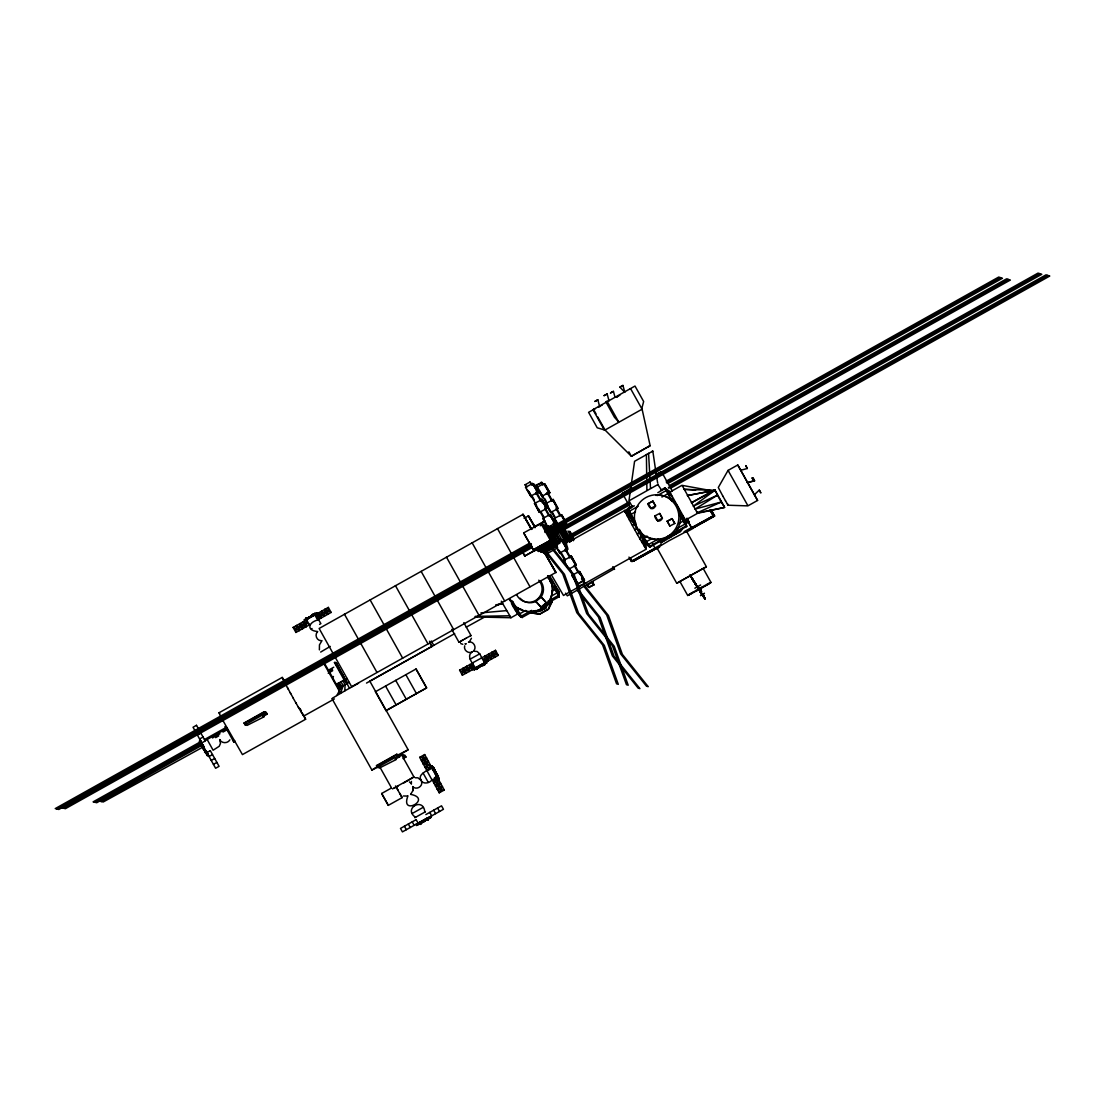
<?xml version="1.0" encoding="UTF-8"?>
<svg xmlns="http://www.w3.org/2000/svg" width="1105" height="1105" viewBox="0 0 1105 1105"><rect width="100%" height="100%" fill="white"/><g stroke="black" fill="none" stroke-linecap="round" stroke-linejoin="round"><path stroke-width="1.5" d="M685.307 522.389L685.335 519.64L686.55 526.533L679.216 530.649M685.335 519.64L686.55 526.533L685.086 519.571L684.907 524.129L686.55 526.533L685.473 520.082L669.851 492.126L664.892 487.844L660.486 490.302M332.425 698.194L344.788 690.887L345.078 684.644L342.854 680.666L346.929 678.387M676.108 529.046L684.907 524.129L680.804 517.168L681.136 512.969M304.8 620.761L306.568 619.767L309.386 624.878L295.919 632.447L296.499 625.527L302.646 628.662L303.24 621.742L309.911 624.629M293.129 627.419L299.289 630.554L299.869 623.634L306.016 626.77L306.61 619.85L293.129 627.419L295.919 632.447M312.19 616.48L315.629 614.573L321.016 618.109L321.61 611.189L327.757 614.325L328.337 607.405L314.87 614.974M317.411 631.48C306.32 630.541 308.06 622.198 318.502 619.753L318.24 613.082L324.387 616.217L324.981 609.297L331.127 612.432L317.646 620.002M476.117 667.696L462.387 675.196L463.05 668.29L469.252 671.439L469.915 664.547L475.302 668.014L477.415 666.757M473.341 662.668L459.611 670.169L465.827 673.318L466.476 666.412L472.691 669.561L472.484 662.917L495.496 650.334L498.286 655.362L482.181 664.119M486.393 661.964L484.46 662.834L485.205 655.969L491.407 659.119L492.07 652.212L498.286 655.362M481.338 658.11L487.982 660.983L488.631 654.091L494.847 657.24L495.496 650.334M661.605 540.497L649.864 547.072L645.002 542.735L632.847 521.643L633.289 518.356L628.206 508.369L632.599 505.897M551.961 575.857L563.495 595.471L646.19 549.199L640.182 539.323L641.466 533.066L639.353 529.323M631.066 485.938L628.966 500.717L632.226 506.546M631.535 482.65L634.574 461.296L652.82 451.116L656.287 474.722M410.811 794.094L412.842 790.697L412.911 786.663M565.152 545.304L564.199 544.033M413.146 788.652L412.842 790.697M411.405 781.428L411.364 784.163M464.694 645.817C463.257 650.113 468.479 654.188 472.305 651.881M558.481 590.623L559.296 596.7L549.71 580.664L550.304 576.948L548.08 576.175M471.448 638.262L469.086 642.295M340.478 693.36L343.213 685.722L349.152 682.365M531.298 612.957L539.585 614.035L548.191 609.228L551.354 601.728L552.058 601.935L548.494 609.311L539.889 614.131L531.298 612.957L535.594 610.554M432.939 769.342L432.179 768.086L425.218 767.533L428.395 761.345L421.516 760.737L424.693 754.563L433.823 771.401M421.24 780.793C416.392 772.699 430.453 771.898 430.246 764.743L423.367 764.135L426.544 757.961L419.665 757.353L427.069 770.917L432.096 768.141L431.074 766.276M431.834 779.246L439.238 792.81L442.414 786.636L435.536 786.028L438.713 779.854L432.069 780.102L426.931 770.751M434.348 777.851L436.862 776.456L444.265 790.034L437.387 789.426L440.563 783.238L433.685 782.63L437.179 777.271L433.505 770.903M640.182 539.323L637.488 534.613L638.731 532.237L641.466 533.066L649.864 547.072L646.052 543.301M336.832 695.487L341.625 686.647L343.213 685.722L340.989 681.73L342.854 680.666M534.088 610.803L522.085 617.46C518.687 610.747 513.866 605.485 509.446 599.808L512.623 601.41L511.491 603.441C511.85 604.905 521.588 621.065 521.643 616.176M722.974 496.338L718.291 487.498L728.043 470.412L737.767 464.97L757.588 500.441L747.864 505.883L728.209 505.234M634.684 524.999L635.858 523.052L633.289 518.356L634.684 524.999L631.867 524.571L624.684 510.98L629.767 515.275L628.206 508.369L629.519 515.206L632.847 521.643L629.325 519.903M338.613 690.155L341.625 686.647L339.401 682.655L340.989 681.73M332.356 677.489L333.461 676.509M229.881 739.867C227.768 743.651 221.718 743.582 219.715 739.728M321.997 640.61L319.456 644.878L319.386 649.864M407.98 795.821C399.679 817.078 433.036 798.597 410.604 794.371M317.688 631.604C314.276 634.588 316.693 640.79 321.224 640.693M473.41 651.066C477.305 647.641 473.451 640.679 468.479 642.157M424.79 812.203C423.781 796.346 402.496 808.68 415.632 817.341M471.227 652.544C466.351 657.406 473.741 664.367 475.399 668.042M754.328 494.75L759.287 490.095L760.13 491.545M535.649 601.258L541.229 596.811L546.436 602.736L541.243 607.294L535.649 601.258L541.243 607.294M540.856 607.184L546.436 602.736M338.213 683.373L340.437 687.351C338.462 689.244 335.589 682.683 339.401 682.655M339.525 687.987L337.301 684.009M630.789 508.411L622.447 493.479L631.604 487.844M451.779 629.367L459.017 642.323L462.083 640.458M470.316 636.079L471.048 635.582L463.81 622.64M657.917 484.639L661.536 490.15M470.205 659.119L479.722 653.842L484.543 662.862M331.97 698.581L371.902 770.047L376.764 766.939M403.449 783.141L413.933 776.953L401.46 754.632L398.546 756.483M369.885 681.274L408.159 749.756L399.651 754.977M412.4 813.377L422.994 807.451M414.817 817.714L425.411 811.788M709.134 583.647L710.998 582.432L703.194 568.453L701.841 569.393M417.994 823.391L419.417 822.479M428.45 817.576L426.903 818.294M430.453 816.471L425.77 818.902M703.194 568.453L679.893 581.492L687.711 595.471L689.575 594.255M688.567 594.904L689.976 594.366M710.142 582.998L708.747 583.537M413.477 806.084L414.748 805.131M317.563 613.689L313.35 615.858M319.594 624.38L320.864 623.579L315.671 614.656M471.2 652.572L472.332 651.729M599.711 406.737L597.819 399.789L594.822 401.474L596.286 400.687M607.156 393.946L604.104 395.645L607.156 393.946L609.035 400.894M611.894 392.247L613.427 391.35L614.933 396.902M619.891 387.109L622.944 385.41L624.822 392.358L619.891 387.109L621.397 386.322M592.984 409.693L635.002 386.046L643.649 401.516L641.549 409.499L604.518 430.301L592.984 409.693L595.415 408.615M629.919 389.222L630.61 388.684L642.129 409.306L650.154 445.729L648.842 446.6M659.878 541.049L661.025 542.776L659.878 541.049L662.061 539.696M660.859 542.79C665.293 540.179 691.992 525.552 672.696 533.632L673.663 535.386M680.362 581.506L676.716 583.233L656.964 547.887L668.898 540.815L686.619 531.381L706.371 566.727L703.899 568.315M685.86 531.919L686.619 531.381M676.716 583.233L706.371 566.727M207.353 739.839L213.113 750.226L219.232 746.276L220.475 743.389L219.771 739.549L220.102 740.253M659.188 473.202L661.467 471.642L656.342 474.142M392.468 788.887L413.933 776.953M427.801 819.067L423.574 821.333M427.524 820.283L428.491 819.73L427.4 820.09M473.506 668.995L483.051 663.594M484.156 663.221L483.203 663.58M476.034 668.884L476.904 668.401L473.824 670.017L480.468 666.287M484.183 664.216L487.043 662.696L475.937 668.995M477.153 668.981L476.296 669.464L477.208 668.953M306.126 618.966L304.027 619.988L306.803 618.386M314.4 614.325L315.27 613.827M622.889 385.452L621.797 386.087M689.064 594.545L691.26 593.261M707.462 584.655L709.645 583.371M419.803 824.04L420.604 823.612L419.845 824.054M460.909 641.149L459.349 642.129L460.233 641.729M309.013 617.198L310.035 616.618M313.088 614.863L310.602 616.397M315.464 613.786L317.246 612.667L305.795 618.869M666.246 539.544L665.279 537.79L663.166 539.005L661.494 540L662.475 541.754M544.213 521.491L541.657 522.969M690.832 593.482L693.484 591.949M705.225 585.954L707.891 584.435M420.48 821.858L415.936 824.537L417.055 824.026M420.494 823.405C417.303 825.117 429.5 818.515 423.906 821.706M427.345 819.551L427.98 819.192M308.765 617.778L308.613 617.833M308.599 618.496L306.278 619.753L309.732 617.847M477.774 667.696L478.285 667.434M461.835 640.582L463.465 639.657M693.18 592.114L696.109 590.457M702.6 587.459L705.543 585.802M419.389 822.41L421.737 821.139M423.16 821.719C418.961 824.233 428.616 818.612 424.279 821.208M423.284 821.94L421.972 822.714L431.185 817.286L427.29 819.288M619.905 395.162L616.493 397.109L617.764 396.543M593.578 409.499L588.592 412.331L597.239 427.801L605.112 430.121L597.695 416.861M531.602 529.419L523.162 514.295L319.124 628.469L333.296 653.856M524.129 518.342L528.591 515.814L535.124 527.513M544.972 553.343L555.705 572.528L351.652 686.702L334.967 656.84M369.954 681.108L454.652 633.648M480.026 666.536L478.852 667.227L480.136 666.577M481.034 666.08L482.25 665.362L480.924 666.053M331.127 658.801L333.227 657.627M344.788 690.887L358.6 683.208M463.271 639.767L464.97 638.814M694.865 588.219L700.598 585.015M695.943 590.526L698.968 588.841M702.766 587.377L696.744 590.761M421.129 821.416L423.105 820.366M423.657 821.443L416.488 825.518L420.383 823.515M611.921 392.151L610.388 393.049L613.385 391.363M375.41 691.744L416.033 668.981L426.599 687.876L386.018 710.639L375.451 691.744M386.018 710.639L426.599 687.876L416.033 668.981M526.712 487.747L525.068 484.791L530.013 482.029L532.596 485.247M527.057 489.529L531.173 496.891L525.469 487.333L532.693 483.479L537.638 492.319L530.649 496.228M547.831 505.579L536.284 484.929L542.168 482.429L538.453 484.501M536.699 487.457L542.403 497.029L536.699 487.457L543.922 483.617M535.87 494.087L538.66 492.526L533.729 483.686M546.063 494.018L548.854 492.457L541.864 496.366M546.865 494.156L549.889 492.664L547.099 494.225M534.364 503.521L541.782 499.695L546.713 508.521L539.309 512.361L534.792 503.604M545.594 503.659L550.953 512.568L545.594 503.659L552.997 499.819M550.525 512.485L557.942 508.659L552.804 499.805M555.967 541.74L554.461 541.312L545.027 524.419L546.519 524.847L555.967 541.74L538.632 551.505L555.87 542.072L542.679 518.577L549.668 514.668L554.834 523.563L549.019 526.629M523.673 532.886L540.911 523.466L550.359 540.359L533.37 549.862L523.673 532.886L533.37 549.862M540.193 525.773L543.025 524.198L552.472 541.091L535.234 550.525M561.865 526.049L558.84 527.541L553.909 518.715L561.119 514.861M220.254 715.474L219.052 712.766L282.231 677.42L284.165 680.321M544.71 531.091L998.685 277.065L1000.398 277.562L544.917 532.417M552.265 527.651L554.738 526.27L553.094 523.314M546.574 531.919L1000.743 277.783L1002.428 278.267L546.754 533.245M529.64 543.135L55.25 808.584L58.827 809.468L531.491 544.972M558.84 527.541L566.064 523.701L560.898 514.792M56.935 809.067L531.325 543.619M551.119 533.701L1006.6 278.833L1008.313 279.33L551.326 535.027M559.365 526.229L561.009 529.171L565.967 526.408L564.31 523.452M63.524 808.28L531.878 546.215M551.478 535.373L1008.658 279.551L1010.343 280.035L553.163 535.856M559.627 531.146L562.459 529.571L569.545 542.237M532.058 547.569L65.402 808.68L61.839 807.81M533.121 549.779L550.359 540.359M520.869 549.226L524.668 556.022L535.745 549.82M334.456 662.599L336.348 662.751L346.459 681.896L345.022 681.495L334.456 662.599L335.906 663L346.459 681.896M335.257 662.448L345.824 681.343M524.668 556.022L552.472 541.091M335.989 662.655L349.456 688.263M199.604 738.983L203.071 737.049M554.461 541.312L537.486 550.815L538.978 551.243M201.414 741.275L93.124 801.857L94.823 802.341L200.212 743.375M204.411 739.59L225.475 727.808M327.729 670.583L333.751 667.213M563.84 538.453L628.565 502.236M666.205 481.172L1038.009 273.115L1039.736 273.612L666.412 482.498M558.964 541.837L561.989 540.345M557.735 542.735L540.746 552.238L557.984 542.817L548.287 525.842L557.984 542.817M204.605 740.903L227.271 728.236M329.428 671.067L332.495 669.354M565.553 538.936L628.773 503.562M567.197 538.439L628.938 503.894M666.591 482.816L1040.081 273.833L1041.766 274.316L668.276 483.299M201.925 743.858L96.701 802.741L94.989 802.258M212.45 737.974L219.964 733.761M222.975 732.076L227.478 729.562M328.199 673.207L332.702 670.68M567.376 539.765L629.118 505.206M542.624 550.428L544.213 553.26L557.459 545.856M202.215 745.157L101.329 801.595L99.643 801.125M215.627 737.643L218.749 735.902M565.967 541.616L569.365 540.483M244.025 723.002L264.15 711.744L266.222 712.338L267.23 714.12L262.741 716.634L263.791 716.938L247.106 725.377L245.034 724.797L244.025 723.002L246.111 723.595M202.726 747.201L103.207 801.995L101.494 801.512M556.92 548.177L546.616 553.95L544.213 553.26M244.55 723.153L255.269 717.159M256.609 716.399L263.322 712.642M570.318 541.022L630.527 507.333M669.671 485.427L1046.007 274.841L1047.72 275.338L668.373 487.595M249.081 721.054L255.78 717.297L254.744 717.007M257.12 716.551L263.846 712.794M261.678 714.438L265.711 712.186M624.684 510.98L629.519 515.206L628.469 509.115L634.339 505.828M657.82 492.692L665.362 488.41L669.851 492.126L681.978 485.33L712.449 490.869M624.726 512.029L629.242 509.502M245.034 724.797L265.159 713.54L267.23 714.12M624.878 512.361L629.394 509.833M668.553 487.927L1048.065 275.559L1049.75 276.043L670.238 488.396M626.563 512.831L638.276 506.214M657.351 495.537L666.149 490.606L669.989 492.568L664.892 487.844L668.912 492.678M555.594 545.663L559.71 553.025L566.934 549.171M647.986 503.645L652.917 501.104L655.596 505.91C649.768 515.869 644.505 494.667 650.942 508.521M648.248 503.714L652.917 501.104M564.931 550.884C575.139 550.193 552.417 528.48 567.735 549.323M627.184 515.911L631.314 518.77L631.107 514.281L635.513 511.822M661.923 497.043L667.793 493.755L671.785 496.117L665.169 488.59L669.851 492.126M650.665 508.438L655.596 505.91M209.052 756.524L212.505 754.591M345.022 681.495L346.901 681.661M346.183 681.454L334.898 662.351M569.02 569.296L563.661 560.373L571.078 556.547L576.009 565.387L570.65 556.464M211.235 760.433L214.702 758.5M654.782 515.952L659.713 513.424L662.392 518.231C656.563 528.19 651.301 506.988 657.737 520.842M213.431 764.356L216.884 762.422M548.37 578.039L550.304 576.948L558.619 591.065L559.158 596.714L545.815 604.186M300.477 710.722L303.82 716.026L334.428 698.899M568.605 569.213L575.816 565.373L570.843 556.478M366.515 683.07L432 646.439L429.486 641.245M657.475 520.759L662.392 518.231M550.414 581.658L552.348 580.567L552.376 585.374M222.727 720.184L242.437 754.605L305.615 719.258L303.281 714.369M667.199 521.187L672.116 518.659L674.81 523.466L669.879 525.994L667.199 521.187L669.879 525.994M667.461 521.256L672.116 518.659M577.141 584.324L571.976 575.429L578.965 571.52L584.131 580.415L578.55 583.551M647.06 536.063L644.118 537.707L640.665 535.621L646.425 541.657L652.295 538.37M520.704 608.675L517.734 610.333L513.424 606.825M551.837 591.258L554.807 589.587L554.282 583.951M678.705 523.59L683.111 521.118L682.835 515.883L684.907 524.129L684.188 518.135M501.311 601.203L510.966 617.736L517.762 613.938L522.223 617.446L517.762 613.938M685.473 520.082L697.614 513.3L724.631 507.43L724.079 506.27M525.69 610.457L519.764 613.786L515.123 609.739M550.898 596.355L556.837 593.04L555.981 586.879M576.921 584.269L584.131 580.415M645.652 548.481L644.602 542.224L648.221 544.654L658.497 538.909M685.349 523.673L689.023 522.264L687.448 519.461M522.085 617.46L517.361 613.413L521.242 616.203L531.629 610.402M547.942 601.272L558.315 595.457L558.218 590.553L559.158 596.714L558.729 595.429M575.788 580.001L579.089 585.899L584.973 583.385L582.501 578.965M662.599 539.116L649.395 546.505L644.602 542.224L649.864 547.072L645.859 543.246M675.818 531.726L686.081 525.966L685.086 519.571M548.481 603.344L551.354 601.728M565.511 593.15L567.307 595.844L614.394 568.785M652.599 543.826L654.947 548.025L660.776 544.765M684.092 531.712L691.385 527.638L693.401 528.204L685.998 532.348M628.98 557.1L631.383 561.395L655.168 548.08M691.937 527.789L713.388 515.786L691.564 527.693L686.896 519.336M631.383 561.395L655.486 548.177M655.721 548.246L632.129 561.437L656.038 548.329M692.144 527.845L713.927 515.938L692.476 527.941M656.287 548.398L633.386 561.216L656.563 548.481M692.725 528.01L714.659 515.994L693.015 528.093M659.685 547.072L656.964 548.591L654.947 548.025M588.219 587.238L594.089 584.725L589.145 587.501L586.562 584.283M376.501 765.572L396.626 754.314L398.698 754.908L399.706 756.69L395.217 759.204L396.267 759.508L379.581 767.947L377.509 767.367L376.501 765.572L377.537 765.862M378.366 764.964L397.137 754.466M378.877 765.116L385.576 761.373M388.256 759.867L393.629 756.87M377.509 767.367L397.62 756.11L399.706 756.69M403.09 758.638L405.963 757.036L404.955 755.24L402.883 754.66L403.891 756.455L405.963 757.036M399.83 793.307L402.082 797.658L388.311 805.365L381.667 793.487L391.308 788.086M425.853 814.578L441.517 805.821L443.45 809.288L427.787 818.045M309.179 618.096L310.947 617.17M478.009 666.356L481.435 664.464M596.313 400.576L597.819 399.789M330.229 646.411L320.671 652.061M658.276 484.322L629.601 500.482M464.818 638.897L466.476 637.972M698.94 588.841L701.979 587.156M419.665 757.353L424.693 754.563M421.516 760.737L426.544 757.961M423.367 764.135L428.395 761.345M425.218 767.533L430.246 764.743M421.309 780.904C423.657 784.757 430.784 782.796 431.945 779.66M433.685 782.63L438.713 779.854M435.536 786.028L440.563 783.238M437.387 789.426L442.414 786.636M439.238 792.81L444.265 790.034M423.035 820.352L424.942 819.288M466.255 627.17L484.833 616.908M310.864 616.397L307.522 618.22M310.892 617.143L312.605 616.203M478.879 666.205L480.123 665.528M480.205 666.287L484.943 663.718M538.632 524.654L534.129 527.016L544.889 520.897M466.379 638.027L470.785 635.679M701.841 587.252L704.824 585.595M693.885 592.321L696.868 590.664M424.472 819.606L426.737 818.308M310.16 616.645L309.372 617.073M310.933 616.12L312.508 615.181M704.548 585.76L707.297 584.269M691.412 593.647L694.161 592.142M398.546 754.674L408.159 749.756M397.966 786.18L393.85 788.362M598.371 407.082L602.225 405.01M628.648 490.413L622.447 493.479M706.91 584.504L709.244 583.247M691.813 593.413L687.711 595.471M398.007 756.331L401.46 754.632M377.675 767.202L371.902 770.047M676.357 531.685L677.669 531.008M669.354 492.429L671.467 491.38M337.633 683.871L338.489 683.456M459.929 641.895L459.017 642.323M312.066 628.524L311.348 628.856M632.557 455.702L631.342 456.241L605.112 430.121M631.867 524.571L634.657 529.585L636.687 528.604L641.466 533.066M651.77 451.572L652.82 451.116M658.47 547.279L656.964 547.887M682.379 485.841L697.214 512.775L721.316 502.002L724.562 507.43L697.476 512.858L696.813 511.491M709.949 582.943L710.998 582.432M740.792 470.26L747.353 468.492L745.751 465.661L747.353 468.492M747.187 482.609L753.734 480.841L752.132 477.954L753.734 480.841M748.044 482.581L754.591 480.799L753.002 477.968L754.591 480.799M496.145 605.278L502.651 603.62L495.883 604.836M631.867 455.992L649.864 445.826L631.342 456.241L628.856 451.779M713.485 490.62L687.296 495.565L715.128 490.316M405.853 674.672L416.447 693.567M395.714 680.362L406.309 699.258M385.562 686.053L396.156 704.949M473.658 651.204L477.139 651.494L479.736 653.856M407.331 796.042L403.339 795.987M415.204 777.768L417.925 777.823L421.088 780.337M480.937 612.888L506.629 610.623M549.71 580.664L552.348 580.567M475.247 616.355L509.667 615.789M475.136 616.963L510.966 617.736M713.485 490.261L683.926 489.322L695.68 490.123M707.435 490.91L710.791 491.145M462.788 644.312L460.73 643.58M659.713 513.424L662.13 518.162M674.81 523.466L671.854 518.577M532.997 484.087L534.875 487.098M536.284 484.929L537.223 485.192M525.068 484.791L525.994 485.067M537.638 492.319L532.458 483.424M537.928 492.913L536.519 490.04M553.149 499.211L557.859 507.982M542.9 496.573L539.378 490.62M531.45 496.366L529.212 492.015M546.16 503.134L550.87 511.891M561.451 514.64L566.63 523.535L561.768 514.792M550.539 514.668L555.249 523.438M539.654 511.767L534.71 502.927L536.353 505.869M539.309 512.361L534.558 503.535M553.909 518.715L559.075 527.61M543.549 518.577L546.533 524.309M555.166 523.342L550.47 514.571M554.834 523.563L549.668 514.668M552.03 526.574L550.539 526.146L559.986 543.038L542.997 552.541L544.489 552.97M568.025 530.98L573.274 540.759M543.025 524.198L552.21 541.022M546.436 525.179L554.834 540.594M561.009 529.171L561.948 529.433M559.31 538.881L560.249 539.143M567.224 549.779L554.779 527.057M703.609 595.554L705.059 598.979L689.99 575.125L696.661 586.313L697.697 586.603M560.235 553.688L555.829 545.718M571.976 575.429L576.327 582.86M593.261 581.755L586.272 585.678M584.462 580.194L579.531 571.368L584.545 580.291M579.089 585.899L580.015 586.161M644.395 546.505L643.704 540.787L646.425 541.657L642.364 538.536L642.53 543.37M670.652 493.921L666.149 490.606L671.909 501.352M409.389 781.939L410.963 783.183M412.676 786.553C416.115 790.434 423.063 786.58 421.585 781.608M625.596 512.872L630.168 516.574L629.463 511.132L631.314 518.77M668.843 492.153L666.536 490.247L670.238 492.637L665.362 488.41M643.704 540.787L648.221 544.654M675.169 502.347L669.975 497.816L673.332 498.99L671.384 500.082L669.851 497.209M516.463 611.99L521.242 616.203M629.767 515.275L624.491 510.358M540.828 596.7L546.05 602.626M696.661 586.313L704.175 597.736L702.656 594.38M583.785 584.517L608.413 615.485L622.391 654.381L648.193 686.661L646.466 686.164L620.651 653.898L606.686 615.002L584.186 586.714M551.851 546.906L574.351 575.194L588.413 614.035L614.228 646.301L628.193 685.197L626.466 684.713L612.488 645.817L586.686 613.551L572.625 574.711L550.124 546.423M577.625 589.186L600.126 617.474L614.09 656.37L639.905 688.636L638.165 688.153L612.363 655.873L598.399 616.977L576.976 590.042M541.961 546.022L564.462 574.31L578.523 613.151L604.325 645.417L618.289 684.313L616.562 683.815L602.598 644.919L576.796 612.653L562.721 573.813L541.298 546.878M757.588 500.441L737.767 464.97M728.54 471.062L728.043 470.412L747.684 505.317M727.96 504.916L727.394 504.004M714.866 489.888L724.355 506.822M614.573 569.393L612.778 566.699M432 646.439L430.328 643.911M436.42 773.762L435.702 772.533M438.146 779.053L436.42 776.014M432.207 780.268L437.041 776.829M428.312 782.437L423.091 773.058M402.082 797.658L395.507 785.959M381.667 793.487L388.311 805.365M305.615 719.258L298.322 707.034M219.052 712.766L219.646 713.54M694.852 583.399L699.313 589.476M693.18 580.678L700.984 592.183M691.771 578.357L702.379 594.504M346.279 681.177L341.611 673.221M690.736 576.575L703.429 596.286M690.128 575.484L704.037 597.377L703.029 595.388M689.99 575.125L704.175 597.736M234.44 740.53L234.951 741.331M201.055 741.787L200.378 740.764L202.837 745.419M202.685 746.828L201.165 744.148L201.732 745.309M205.944 752.809L205.516 752.077M200.696 744.908L200.958 745.267M201.082 745.461L200.571 744.549L201.055 745.543M205.005 752.56L204.522 752.146M433.961 768.113L433.464 767.229L433.975 768.155M434.486 769.191L434.997 770.116L434.486 769.191M432.925 767.588L433.077 767.878M434.072 769.715L439.21 778.804L434.748 770.268L435.771 772.008M432.801 767.478L436.71 774.522M437.718 775.972L438.119 776.649M690.335 575.539L703.816 597.322M691.136 576.7L703.015 596.161M699.783 588.081L701.067 590.222M727.449 504.129L725.46 500.731M692.352 578.523L701.799 594.338M340.078 692.365L324.4 664.492M395.991 786.608L398.104 790.241M206.442 751.814L207.436 753.403L206.704 751.883M201.276 744.466C195.378 734.176 204.218 750.792 205.489 752.395M205.613 752.629L205.268 751.994M325.284 664.74L331.818 676.163M227.575 730.46L225.102 726.427L233.984 742.298L232.879 740.032M202.519 744.397L203.9 746.787M205.806 750.709L208.514 755.226M205.337 752.27L207.616 756L205.627 752.215M433.132 767.561L436.668 773.721L436.019 772.45M434.873 770.889L435.329 771.677M432.262 768.058L433.05 769.425M693.885 580.885L700.266 591.976M725.515 500.814L722.946 496.283M678.829 513.701L680.804 517.168M295.878 702.752L299.124 708.609M202.657 744.494L203.665 746.276M205.074 749.425L206.317 751.718M202.961 747.602L204.245 749.908M512.623 601.41L515.303 606.12M438.423 775.876L438.492 776M436.295 775.931L434.445 772.616M760.033 491.518L760.889 492.968L759.301 490.137M634.657 529.585L637.488 534.613M293.184 698.125L296.237 703.554M205.295 749.936L203.168 746.137M203.154 748.638C206.304 754.204 200.668 743.9 202.878 748.154M711.44 510.234L714.659 515.994M711.15 510.151L714.369 515.911M710.805 510.358L713.927 515.938M710.28 510.234L713.595 515.842M709.907 510.137L713.015 515.69M662.296 473.133L672.31 491.062M687.006 518.162L689.354 522.361M687.269 519.447L688.816 522.209M686.633 519.378L691.385 527.638M679.092 530.276L680.072 532.03A22.252 22.238 -74.2 0 0 682.71 528.508M678.277 530.662L679.257 532.403M676.868 531.381L677.848 533.135M674.962 532.403L675.942 534.143M652.641 501.035L655.334 505.841M670.21 535.013L671.177 536.754M667.682 536.422L668.649 538.176M594.407 410.977L596.051 413.919M663.166 539.005L664.146 540.759M660.376 540.69L661.343 542.445M630.9 558.743L632.461 561.533M630.112 558.619L631.715 561.478M549.889 492.664L544.724 483.755L549.655 492.595M545.276 485.758L549.392 493.12L543.688 483.548M552.583 499.75L557.514 508.576M571.492 534.129L569.655 531.243L574.379 539.696M547.942 492.747L552.058 500.123M556.174 507.499L560.304 514.875M541.243 482.167L542.887 485.109M547.003 492.485L551.948 501.339M556.077 508.701L560.194 516.076M571.216 540.414L565.705 530.552L564.213 530.138L570.498 541.395M570.912 541.243L564.365 529.917L570.65 541.174M592.446 581.783L594.089 584.725M562.721 529.64L569.793 542.306M591.52 581.52L593.164 584.462M544.641 498.466L546.284 501.421M552.058 511.739L555.345 517.637M551.119 511.477L555.249 518.853M560.401 529.226L566.699 540.483M545.787 503.673L550.76 512.554M567.5 542.583L559.586 528.425L557.182 527.734L566.685 544.737M559.696 530.207L563.633 537.251M565.207 540.055L566.782 542.873M541.353 499.612L546.519 508.507M536.712 492.609L542.486 502.941M544.958 507.361L549.903 516.215M587.501 584.545L589.145 587.501M530.013 482.029L531.657 484.971M535.787 492.347L540.732 501.2M544.848 508.576L548.964 515.952M561.754 540.276L566.699 549.102M578.965 571.52L583.91 580.36M566.009 549.475L570.139 556.837M575.083 565.691L580.028 574.545M553.163 527.789L560.953 541.837M565.083 549.213L570.028 558.053M574.144 565.429L578.274 572.804M581.562 578.702L584.034 583.122M552.818 527.983L559.116 539.24M532.582 496.863L534.24 499.805M540.828 511.601L544.13 517.499M528.149 490.482L536.602 505.441M538.245 508.397L544.019 518.715M561.879 553.716L565.18 559.613M556.008 544.599L557.652 547.555M559.102 550.29L565.069 560.829M569.199 568.191L574.144 577.045M573.371 576.741L576.658 582.639M563.854 560.387L565.539 563.384M534.779 526.353L528.245 515.717L534.917 527.651M531.85 529.323L522.817 514.198L531.16 529.129M545.193 553.218L556.05 572.625L543.674 551.533M547.652 577.003L549.019 579.448M523.535 553.412L525.055 556.133M497.43 528.508L511.615 553.895M513.286 556.879L529.972 586.741M472.153 542.845L486.338 568.219M487.996 571.216L504.695 601.065M446.42 557.058L460.605 582.432M462.277 585.415L478.962 615.278M421.143 571.382L435.329 596.769M436.986 599.753L453.685 629.615M431.323 640.983L433.823 645.458M395.41 585.595L409.596 610.968M411.267 613.966L427.953 643.814M370.134 599.932L384.319 625.306M385.977 628.289L402.662 658.152M344.401 614.131L358.586 639.519M360.258 642.502L376.943 672.365M437.594 808.017L439.528 811.471M433.685 810.2L435.619 813.667M429.762 812.396L431.696 815.863M396.626 754.314L397.62 756.11M337.495 683.829L339.718 687.821M412.234 821.844L414.168 825.311M379.719 766.787L391.363 787.63M408.325 824.04L410.259 827.493M404.402 826.222L406.336 829.689M264.15 711.744L265.159 713.54M262.797 715.142L263.791 716.938M492.07 652.212L494.847 657.24M488.631 654.091L491.407 659.119M485.205 655.969L487.982 660.983M469.915 664.547L472.691 669.561M466.476 666.412L469.252 671.439M463.05 668.29L465.827 673.318M459.611 670.169L462.387 675.196M328.337 607.405L331.127 612.432M324.981 609.297L327.757 614.325M321.61 611.189L324.387 616.217M318.24 613.082L321.016 618.109M315.56 616.231L316.955 618.745M303.24 621.742L306.016 626.77M332.453 677.31L339.263 689.769M299.869 623.634L302.646 628.662M296.499 625.527L299.289 630.554M290.187 692.725L293.295 698.167M203.776 749.052L202.367 746.621M340.326 670.915L337.246 665.196M699.797 588.233L701.786 591.879M287.438 687.697L290.753 693.581M203.541 746.69L201.524 742.809M300.063 708.554L301.361 710.971M285.905 684.838L288.433 689.34M206.759 751.842L208.168 754.508M433.215 770.254L432.083 768.072M699.879 588.44L701.371 591.286M704.465 597.432L702.946 594.462L705.059 598.979M695.639 583.62L698.512 589.241M704.962 598.606L702.78 594.255L704.741 598.537M701.247 591.341L699.838 588.454L701.081 591.203M727.698 504.087L728.195 505.082M283.433 680.114L282.231 677.42M420.632 779.674L420.411 778.984M220.116 740.267L220.351 741.027M644.864 542.293L646.011 548.591M558.426 593.495L559.296 596.7L558.688 592.142M630.264 515.151L628.662 508.935L629.38 514.764M631.107 514.281L632.847 521.643M628.469 509.115L630.168 516.574M628.206 508.369L629.519 515.206M645.154 543.867L645.721 547.016M656.812 477.995L657.668 483.037M557.321 589.131L558.315 595.457M636.066 524.447L636.687 528.604M684.824 519.654L685.141 522.403M648.566 453.257L649.947 478.285M650.127 481.628L650.5 488.3M646.397 454.445L646.908 490.261M540.138 580.595A13.357 13.343 0 0 1 541.229 596.811L536.035 601.369A13.357 13.343 0 0 1 520.096 598.219M538.77 580.194A13.357 13.343 0 0 1 536.187 600.098A13.357 13.343 0 0 1 516.781 594.946M547.749 575.829A22.252 22.238 -74.2 0 1 541.892 608.275A22.252 22.238 -74.2 0 1 510.179 599.283M547.983 575.898A22.252 22.238 -74.2 0 1 549.613 578.329M550.898 580.926A22.252 22.238 -74.2 0 1 518.024 607.999M552.21 601.438A22.362 22.349 -74.2 0 1 549.613 604.974M546.381 607.916A22.362 22.349 -74.2 0 1 543.922 609.518M542.624 610.181A22.362 22.349 -74.2 0 1 538.494 611.673M537.071 611.99A22.362 22.349 -74.2 0 1 534.157 612.322M532.707 612.35A22.362 22.349 -74.2 0 1 529.792 612.129M550.912 601.065A22.362 22.349 -74.2 0 1 531.395 611.99M655.748 495.385A22.252 22.238 -74.2 0 1 680.086 522.126A22.252 22.238 -74.2 0 1 646.95 536.602M700.556 595.526L704.382 593.399L700.556 595.526M714.921 490.316L693.277 506.187L717.49 495.164L721.316 502.002L694.976 509.101L717.49 495.164L714.728 489.708L691.343 502.803L714.921 490.316M419.278 823.529L420.259 822.99L419.278 823.529M420.093 824.413L421.074 823.874L420.093 824.413M477.913 668.345L478.81 667.862L477.995 668.304M482.761 665.666L483.645 665.182L482.83 665.611M484.404 664.809L485.288 664.326L484.473 664.768M305.643 618.289L306.541 617.806L305.643 618.289M312.011 614.712L312.895 614.228L312.011 614.712M314.082 613.758L314.966 613.275L314.082 613.758M196.497 725.308L193.043 727.242L195.226 731.151L198.693 729.217L196.497 725.308M200.875 733.126L197.408 735.074L201.787 742.905L205.254 740.958L200.875 733.126M210.323 750.668L206.856 752.602L215.613 768.265L219.08 766.331L210.323 750.668M416.143 819.661L400.493 828.418L402.427 831.885L418.091 823.115L416.143 819.661M607.115 401.267L605.83 401.833L614.477 417.303L618.634 421.889L607.115 401.267M465.979 643.828L464.97 643.814L465.937 643.856M541.933 499.087L546.865 507.913L541.933 499.087M554.779 518.715L559.71 527.541L554.696 518.618M571.23 555.939L576.161 564.779L571.23 555.939M432.083 765.82L432.967 767.657L432.083 765.82M436.986 773.68L437.47 774.564L436.986 773.68M667.517 536.422A22.252 22.238 -74.2 0 0 668.042 497.899A22.252 22.238 -74.2 0 0 634.422 516.712A22.252 22.238 -74.2 0 0 667.517 536.422"/></g></svg>
